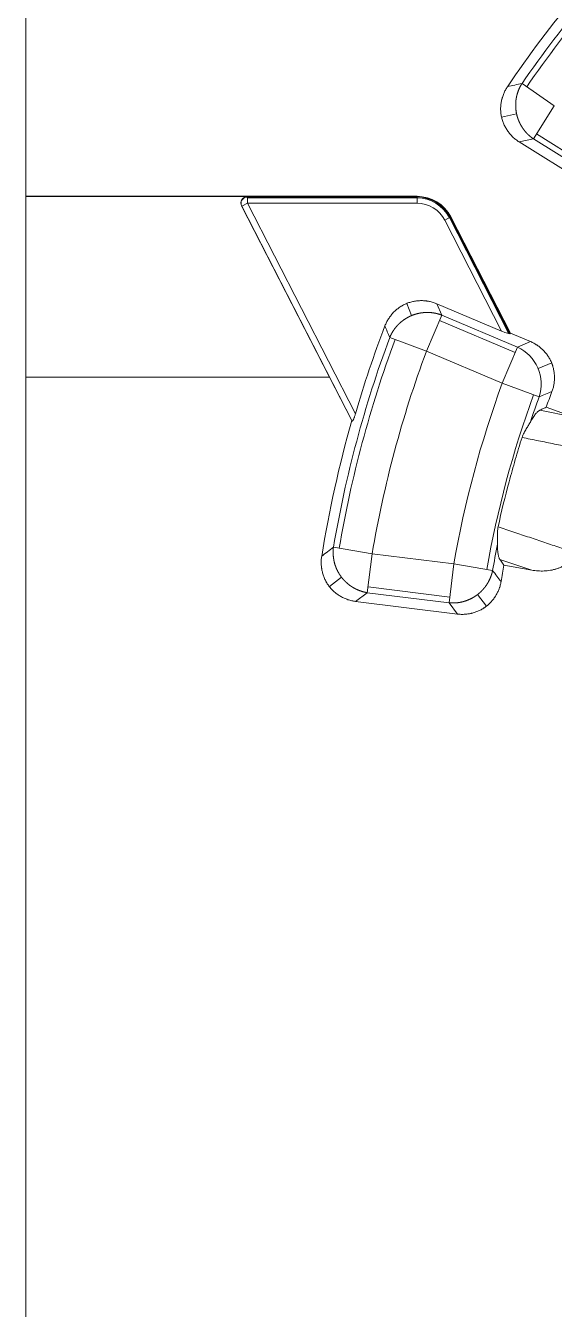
# Model space of a CAD drawing. Header units: millimetres. Extents: x 473 to 1051, y 289 to 609.
# Drawn here: x 473.4 to 531.8, y 396.4 to 538.2 of the extents above; entities that cross this region are included whole.
import ezdxf

# ---------------------------------------------------------------- set-up
doc = ezdxf.new("R2010")
doc.units = ezdxf.units.MM
doc.layers.add('core', color=7, linetype='Continuous', lineweight=20)

msp = doc.modelspace()

# ---------------------------------------------------------------- linework, layer by layer
at = {"layer": 'core', "lineweight": 18}
for p, q in [((473.42, 519.34), (473.42, 542.53)), ((537.54, 519.33), (527.93, 525.35)), ((473.42, 519.31), (473.42, 519.34)), ((473.42, 519.34), (516.65, 519.34)), ((473.42, 499.34), (473.42, 519.31)), ((497.89, 519.31), (473.42, 519.31)), ((507, 499.34), (497.28, 518.28)), ((520.39, 517.06), (526.97, 504.22)), ((518.84, 507.47), (526, 504.44)), ((526.92, 504.16), (526.97, 504.22)), ((526.97, 504.22), (529.19, 503.28)), ((473.42, 319.22), (473.42, 499.34)), ((507, 499.34), (473.42, 499.34)), ((509.45, 494.57), (507, 499.34)), ((530.22, 495.71), (533.86, 494.98)), ((530.92, 496.03), (533.86, 494.98)), ((529.32, 478.03), (525.81, 479.22)), ((529.32, 478.03), (526.24, 478.59)), ((509.87, 474.57), (521.12, 473.18))]:
    msp.add_line(p, q, dxfattribs=at)
at = {"layer": 'core', "lineweight": 13}
for p, q in [((528.25, 531.82), (531.82, 529.35)), ((529.52, 525.68), (531.82, 529.35)), ((527.65, 528.44), (525.99, 528.07)), ((529.52, 525.68), (527.93, 525.35)), ((529.52, 525.68), (537.23, 520.85)), ((537.57, 521.39), (529.86, 526.23)), ((497.91, 519.26), (497.89, 519.31)), ((497.91, 518.57), (497.91, 519.26)), ((516.65, 519.26), (497.91, 519.26)), ((497.91, 519.16), (516.65, 519.16)), ((516.65, 519.34), (516.65, 519.26)), ((516.65, 519.26), (516.65, 518.57)), ((497.29, 518.26), (497.28, 518.28)), ((497.29, 518.26), (497.91, 518.57)), ((497.29, 518.26), (509.48, 494.5)), ((497.91, 518.57), (516.65, 518.57)), ((497.91, 518.57), (509.85, 495.32)), ((518.84, 518.72), (518.8, 518.66)), ((519.71, 516.71), (520.32, 517.02)), ((526, 504.44), (519.71, 516.71)), ((526.81, 504.16), (520.23, 516.98)), ((520.32, 517.02), (520.39, 517.06)), ((526.92, 504.16), (520.32, 517.02)), ((516.06, 506.16), (515.51, 507.5)), ((518.84, 507.47), (519.38, 506.21)), ((517.69, 502.22), (519.38, 506.21)), ((519.13, 505.62), (527.51, 502.08)), ((527.76, 502.67), (519.38, 506.21)), ((517.69, 502.22), (513.63, 503.73)), ((526.07, 498.68), (517.69, 502.22)), ((527.76, 502.67), (526.07, 498.68)), ((527.76, 502.67), (529.19, 503.28)), ((530.02, 500.31), (531.53, 500.93)), ((526.07, 498.68), (530.14, 497.18)), ((507.43, 480.57), (511.7, 479.84)), ((511.16, 475.54), (511.7, 479.84)), ((511.7, 479.84), (520.73, 478.72)), ((520.73, 478.72), (520.19, 474.42)), ((525, 477.98), (520.73, 478.72)), ((508.31, 477.25), (506.97, 476.21)), ((511.16, 475.54), (509.87, 474.57)), ((520.19, 474.42), (511.16, 475.54)), ((520.27, 475.06), (511.24, 476.18)), ((524.32, 474.05), (523.33, 475.33)), ((521.12, 473.18), (520.19, 474.42))]:
    msp.add_line(p, q, dxfattribs=at)
for centre, radius, start, end in [((633.44, 459.2), 127.82, 134.6179, 145.3821), ((633.44, 459.2), 127.18, 134.6179, 145.3821), ((516.65, 515.14), 4.13, 27.1681, 90), ((516.65, 515.14), 4.02, 27.1681, 90), ((516.65, 515.14), 3.44, 27.1681, 90), ((633.45, 459.21), 127.82, 159.6179, 170.3821), ((633.45, 459.21), 127.18, 159.6179, 170.3821), ((633.45, 459.21), 123.49, 159.6179, 170.3821), ((633.45, 459.21), 114.4, 159.8192, 170.1808), ((633.45, 459.21), 110.71, 159.8192, 170.1808), ((633.45, 459.21), 110.06, 159.8192, 161.3393), ((633.45, 459.21), 110.06, 168.6432, 170.1808)]:
    msp.add_arc(centre, radius, start, end, dxfattribs=at)
at = {"layer": 'core', "lineweight": 18}
for centre, radius, start, end in [((633.44, 459.2), 128.94, 140.2729, 145.9213), ((516.65, 515.14), 4.2, 27.1681, 90), ((633.45, 459.21), 128.77, 159.1628, 163.7152), ((633.45, 459.21), 108.94, 159.2782, 160.2448), ((633.45, 459.21), 128.94, 164.0861, 170.9213), ((633.45, 459.21), 108.94, 169.7552, 170.7218)]:
    msp.add_arc(centre, radius, start, end, dxfattribs=at)
for centre, major_axis, ratio, start_param, end_param in [((497.9, 518.6), (-0.326, 0.635), 0.98092, 5.816793, 7.853982), ((525.92, 504.61), (-1.01, 0.44), 0.111089, 1.706908, 3.103171)]:
    msp.add_ellipse(centre, major_axis=major_axis, ratio=ratio, start_param=start_param, end_param=end_param, dxfattribs=at)
at = {"layer": 'core', "lineweight": 13}
msp.add_ellipse((497.91, 518.57), major_axis=(-0.623, -0.32), ratio=0.98092, start_param=4.245997, end_param=6.283185, dxfattribs=at)
at = {"layer": 'core', "lineweight": 18}
for points, knots in [([(526.64, 531.45), (526.56, 531.33), (526.49, 531.21), (526.35, 530.95), (526.23, 530.69), (526.13, 530.42), (526.08, 530.24), (526.07, 530.21), (526.05, 530.14), (526.04, 530.1), (526.01, 530), (525.99, 529.93), (525.95, 529.71), (525.91, 529.43), (525.89, 529.14), (525.89, 528.92), (525.89, 528.85), (525.9, 528.74), (525.9, 528.7), (525.91, 528.63), (525.91, 528.59), (525.93, 528.41), (525.95, 528.27), (526.01, 527.99), (526.09, 527.71), (526.19, 527.44), (526.28, 527.24), (526.31, 527.17), (526.37, 527.04), (526.41, 526.98), (526.52, 526.79), (526.67, 526.54), (526.85, 526.32), (526.99, 526.15), (527.04, 526.1), (527.14, 525.99), (527.19, 525.94), (527.35, 525.79), (527.46, 525.69), (527.69, 525.51), (527.81, 525.43), (527.93, 525.35)], [0, 0, 0, 0, 0.0625, 0.0625, 0.125, 0.1875, 0.1875, 0.203125, 0.203125, 0.21875, 0.21875, 0.25, 0.25, 0.3125, 0.375, 0.375, 0.40625, 0.40625, 0.421875, 0.421875, 0.4375, 0.4375, 0.5, 0.5, 0.5625, 0.625, 0.625, 0.65625, 0.65625, 0.6875, 0.6875, 0.75, 0.8125, 0.8125, 0.84375, 0.84375, 0.875, 0.875, 0.9375, 0.9375, 1, 1, 1, 1]), ([(513.11, 505.02), (513.16, 505.15), (513.22, 505.29), (513.35, 505.54), (513.49, 505.8), (513.66, 506.03), (513.77, 506.18), (513.79, 506.21), (513.84, 506.26), (513.86, 506.29), (513.93, 506.37), (513.98, 506.43), (514.13, 506.59), (514.34, 506.79), (514.57, 506.96), (514.75, 507.09), (514.81, 507.13), (514.9, 507.19), (514.93, 507.21), (514.99, 507.24), (515.03, 507.26), (515.19, 507.35), (515.32, 507.42), (515.58, 507.53), (515.85, 507.63), (516.14, 507.7), (516.35, 507.74), (516.42, 507.75), (516.57, 507.77), (516.64, 507.78), (516.86, 507.8), (517.15, 507.82), (517.44, 507.8), (517.62, 507.78), (517.65, 507.78), (517.73, 507.77), (517.76, 507.76), (517.87, 507.75), (517.94, 507.74), (518.16, 507.69), (518.44, 507.62), (518.71, 507.52), (518.84, 507.47)], [0, 0, 0, 0, 0.0625, 0.0625, 0.125, 0.1875, 0.1875, 0.203125, 0.203125, 0.21875, 0.21875, 0.25, 0.25, 0.3125, 0.375, 0.375, 0.40625, 0.40625, 0.421875, 0.421875, 0.4375, 0.4375, 0.5, 0.5, 0.5625, 0.625, 0.625, 0.65625, 0.65625, 0.6875, 0.6875, 0.75, 0.8125, 0.8125, 0.828125, 0.828125, 0.84375, 0.84375, 0.875, 0.875, 0.9375, 1, 1, 1, 1]), ([(531.55, 497.76), (531.6, 497.89), (531.65, 498.02), (531.72, 498.29), (531.78, 498.56), (531.81, 498.83), (531.83, 499.04), (531.83, 499.11), (531.83, 499.21), (531.83, 499.25), (531.83, 499.32), (531.83, 499.35), (531.83, 499.53), (531.81, 499.8), (531.77, 500.07), (531.71, 500.34), (531.68, 500.48), (531.63, 500.64), (531.62, 500.68), (531.59, 500.74), (531.56, 500.84), (531.52, 500.94), (531.44, 501.13), (531.38, 501.25), (531.25, 501.49), (531.17, 501.61), (531.06, 501.78), (531.02, 501.84), (530.95, 501.92), (530.93, 501.95), (530.89, 502), (530.87, 502.03), (530.75, 502.16), (530.66, 502.26), (530.46, 502.46), (530.26, 502.64), (530.04, 502.81), (529.89, 502.91), (529.86, 502.92), (529.8, 502.96), (529.72, 503.02), (529.63, 503.07), (529.44, 503.17), (529.32, 503.23), (529.19, 503.28)], [0, 0, 0, 0, 0.0625, 0.0625, 0.125, 0.1875, 0.1875, 0.21875, 0.21875, 0.234375, 0.234375, 0.25, 0.25, 0.3125, 0.375, 0.375, 0.4375, 0.4375, 0.453125, 0.453125, 0.46875, 0.5, 0.5, 0.5625, 0.5625, 0.625, 0.625, 0.65625, 0.65625, 0.671875, 0.671875, 0.6875, 0.6875, 0.75, 0.75, 0.8125, 0.875, 0.875, 0.890625, 0.890625, 0.90625, 0.9375, 0.9375, 1, 1, 1, 1]), ([(509.85, 495.32), (509.83, 495.27), (509.82, 495.22), (509.79, 495.11), (509.77, 495.06), (509.75, 494.99), (509.74, 494.97), (509.72, 494.92), (509.71, 494.89), (509.68, 494.82), (509.67, 494.78), (509.65, 494.72), (509.64, 494.71), (509.63, 494.69), (509.63, 494.68), (509.62, 494.65), (509.61, 494.63), (509.59, 494.6), (509.58, 494.58), (509.57, 494.56), (509.57, 494.55), (509.56, 494.54), (509.55, 494.54), (509.54, 494.52), (509.54, 494.51), (509.53, 494.5), (509.52, 494.5), (509.52, 494.49), (509.51, 494.49), (509.5, 494.49), (509.5, 494.48), (509.49, 494.49), (509.49, 494.49), (509.49, 494.49), (509.49, 494.5), (509.48, 494.5)], [0, 0, 0, 0, 0.125, 0.125, 0.25, 0.25, 0.3125, 0.3125, 0.375, 0.375, 0.5, 0.5, 0.53125, 0.53125, 0.5625, 0.5625, 0.625, 0.625, 0.6875, 0.6875, 0.71875, 0.71875, 0.75, 0.75, 0.8125, 0.8125, 0.84375, 0.84375, 0.875, 0.875, 0.9375, 0.9375, 0.96875, 0.96875, 1, 1, 1, 1]), ([(529.17, 494.4), (529.22, 494.49), (529.27, 494.58), (529.37, 494.75), (529.42, 494.83), (529.52, 494.97), (529.57, 495.04), (529.66, 495.17), (529.7, 495.23), (529.79, 495.34), (529.84, 495.38), (529.92, 495.47), (529.96, 495.51), (530.04, 495.58), (530.12, 495.65), (530.19, 495.69), (530.22, 495.71)], [0, 0, 0, 0, 0.125, 0.125, 0.25, 0.25, 0.375, 0.375, 0.5, 0.5, 0.625, 0.625, 0.75, 0.75, 0.875, 1, 1, 1, 1]), ([(528.25, 492.69), (528.28, 492.78), (528.32, 492.87), (528.37, 492.99), (528.39, 493.04), (528.42, 493.1), (528.43, 493.12), (528.45, 493.16), (528.46, 493.18), (528.51, 493.28), (528.55, 493.35), (528.64, 493.5), (528.68, 493.57), (528.76, 493.71), (528.8, 493.77), (528.88, 493.9), (528.92, 493.97), (528.99, 494.09), (529.03, 494.16), (529.1, 494.28), (529.13, 494.34), (529.17, 494.4)], [0, 0, 0, 0, 0.125, 0.125, 0.1875, 0.1875, 0.21875, 0.21875, 0.25, 0.25, 0.375, 0.375, 0.5, 0.5, 0.625, 0.625, 0.75, 0.75, 0.875, 0.875, 1, 1, 1, 1]), ([(525.61, 482.82), (525.97, 484.48), (526.38, 486.14), (527.04, 488.61), (527.27, 489.43), (527.75, 491.06), (528, 491.88), (528.25, 492.69)], [0, 0, 0, 0, 0.5, 0.5, 0.75, 0.75, 1, 1, 1, 1]), ([(536.98, 490.92), (536.42, 491.04), (535.28, 491.27), (533.57, 491.61), (531.82, 491.97), (530.05, 492.33), (528.86, 492.57), (528.25, 492.69)], [0, 0, 0, 0, 0.19335, 0.390025, 0.590025, 0.79335, 1, 1, 1, 1]), ([(525.55, 480.89), (525.55, 480.96), (525.55, 481.03), (525.55, 481.17), (525.55, 481.24), (525.54, 481.38), (525.54, 481.46), (525.54, 481.61), (525.54, 481.68), (525.54, 481.84), (525.53, 481.92), (525.54, 482.05), (525.54, 482.09), (525.54, 482.18), (525.54, 482.22), (525.55, 482.36), (525.55, 482.45), (525.57, 482.56), (525.57, 482.58), (525.58, 482.63), (525.59, 482.7), (525.6, 482.77), (525.61, 482.82)], [0, 0, 0, 0, 0.125, 0.125, 0.25, 0.25, 0.375, 0.375, 0.5, 0.5, 0.625, 0.625, 0.6875, 0.6875, 0.75, 0.75, 0.875, 0.875, 0.90625, 0.90625, 0.9375, 1, 1, 1, 1]), ([(525.61, 482.82), (526.19, 482.62), (527.34, 482.24), (529.06, 481.66), (530.75, 481.09), (532.41, 480.53), (533.5, 480.17), (534.05, 479.98)], [0, 0, 0, 0, 0.20665, 0.409975, 0.609975, 0.80665, 1, 1, 1, 1]), ([(525.81, 479.22), (525.78, 479.25), (525.74, 479.33), (525.71, 479.42), (525.68, 479.52), (525.66, 479.57), (525.63, 479.69), (525.62, 479.76), (525.6, 479.9), (525.59, 479.97), (525.58, 480.07), (525.57, 480.09), (525.57, 480.13), (525.56, 480.19), (525.56, 480.26), (525.55, 480.39), (525.55, 480.48), (525.54, 480.68), (525.54, 480.78), (525.55, 480.89)], [0, 0, 0, 0, 0.125, 0.25, 0.25, 0.375, 0.375, 0.5, 0.5, 0.625, 0.625, 0.65625, 0.65625, 0.6875, 0.75, 0.75, 0.875, 0.875, 1, 1, 1, 1]), ([(506.12, 479.56), (506.1, 479.41), (506.08, 479.27), (506.07, 478.98), (506.07, 478.69), (506.09, 478.4), (506.12, 478.22), (506.12, 478.19), (506.13, 478.12), (506.14, 478.08), (506.16, 477.97), (506.18, 477.9), (506.23, 477.69), (506.31, 477.41), (506.42, 477.14), (506.51, 476.95), (506.54, 476.88), (506.59, 476.79), (506.61, 476.75), (506.65, 476.69), (506.66, 476.66), (506.76, 476.5), (506.84, 476.38), (507.01, 476.15), (507.2, 475.93), (507.41, 475.73), (507.57, 475.58), (507.63, 475.54), (507.74, 475.45), (507.8, 475.4), (507.98, 475.28), (508.22, 475.12), (508.48, 474.99), (508.68, 474.9), (508.74, 474.87), (508.88, 474.82), (508.95, 474.79), (509.16, 474.72), (509.29, 474.68), (509.58, 474.62), (509.72, 474.59), (509.87, 474.57)], [0, 0, 0, 0, 0.0625, 0.0625, 0.125, 0.1875, 0.1875, 0.203125, 0.203125, 0.21875, 0.21875, 0.25, 0.25, 0.3125, 0.375, 0.375, 0.40625, 0.40625, 0.421875, 0.421875, 0.4375, 0.4375, 0.5, 0.5, 0.5625, 0.625, 0.625, 0.65625, 0.65625, 0.6875, 0.6875, 0.75, 0.8125, 0.8125, 0.84375, 0.84375, 0.875, 0.875, 0.9375, 0.9375, 1, 1, 1, 1]), ([(529.32, 478.03), (529.55, 477.99), (529.78, 477.96), (530.24, 477.93), (530.47, 477.93), (530.82, 477.94), (530.93, 477.95), (531.16, 477.98), (531.28, 477.99), (531.42, 478.02), (531.45, 478.02), (531.51, 478.03), (531.6, 478.05), (531.68, 478.07), (531.85, 478.11), (531.96, 478.14), (532.18, 478.21), (532.29, 478.25), (532.45, 478.32), (532.51, 478.34), (532.59, 478.37), (532.61, 478.39), (532.67, 478.41), (532.69, 478.43), (532.82, 478.49), (532.92, 478.55), (533.12, 478.68), (533.21, 478.75), (533.35, 478.86), (533.39, 478.9), (533.46, 478.96), (533.48, 478.98), (533.52, 479.02), (533.54, 479.04), (533.64, 479.15), (533.71, 479.24), (533.81, 479.39), (533.84, 479.44), (533.88, 479.52), (533.89, 479.54), (533.92, 479.59), (533.93, 479.62), (533.99, 479.76), (534.02, 479.87), (534.05, 479.98)], [0, 0, 0, 0, 0.125, 0.125, 0.25, 0.25, 0.3125, 0.3125, 0.375, 0.375, 0.390625, 0.390625, 0.40625, 0.4375, 0.4375, 0.5, 0.5, 0.5625, 0.5625, 0.59375, 0.59375, 0.609375, 0.609375, 0.625, 0.625, 0.6875, 0.6875, 0.75, 0.75, 0.78125, 0.78125, 0.796875, 0.796875, 0.8125, 0.8125, 0.875, 0.875, 0.90625, 0.90625, 0.921875, 0.921875, 0.9375, 0.9375, 1, 1, 1, 1]), ([(521.12, 473.18), (521.26, 473.16), (521.4, 473.15), (521.67, 473.14), (521.95, 473.15), (522.22, 473.18), (522.43, 473.21), (522.5, 473.22), (522.6, 473.25), (522.63, 473.25), (522.7, 473.27), (522.73, 473.28), (522.9, 473.32), (523.17, 473.4), (523.42, 473.51), (523.67, 473.63), (523.79, 473.69), (523.94, 473.78), (523.97, 473.8), (524.03, 473.84), (524.12, 473.9), (524.2, 473.96), (524.37, 474.08), (524.47, 474.17), (524.68, 474.35), (524.77, 474.45), (524.91, 474.61), (524.96, 474.66), (525.02, 474.74), (525.04, 474.77), (525.09, 474.82), (525.11, 474.85), (525.21, 474.99), (525.29, 475.11), (525.43, 475.34), (525.5, 475.46), (525.62, 475.71), (525.67, 475.84), (525.73, 476), (525.74, 476.04), (525.76, 476.1), (525.8, 476.2), (525.83, 476.3), (525.88, 476.5), (525.91, 476.64), (525.93, 476.78)], [0, 0, 0, 0, 0.0625, 0.0625, 0.125, 0.1875, 0.1875, 0.21875, 0.21875, 0.234375, 0.234375, 0.25, 0.25, 0.3125, 0.375, 0.375, 0.4375, 0.4375, 0.453125, 0.453125, 0.46875, 0.5, 0.5, 0.5625, 0.5625, 0.625, 0.625, 0.65625, 0.65625, 0.671875, 0.671875, 0.6875, 0.6875, 0.75, 0.75, 0.8125, 0.8125, 0.875, 0.875, 0.890625, 0.890625, 0.90625, 0.9375, 0.9375, 1, 1, 1, 1])]:
    msp.add_open_spline(points, degree=3, knots=knots, dxfattribs=at)
at = {"layer": 'core', "lineweight": 13}
for points in [[(526.64, 531.45), (527.18, 531.58), (527.72, 531.7), (528.25, 531.82)], [(513.63, 503.73), (513.45, 504.16), (513.28, 504.59), (513.1, 505.02)], [(531.55, 497.76), (531.08, 497.57), (530.61, 497.38), (530.14, 497.18)], [(506.12, 479.56), (506.56, 479.9), (506.99, 480.24), (507.43, 480.57)], [(507.43, 480.57), (507.39, 480.33), (507.38, 480.09), (507.39, 479.84)], [(525, 477.98), (525.31, 477.58), (525.62, 477.18), (525.93, 476.78)]]:
    msp.add_open_spline(points, degree=3, dxfattribs=at)
for points, knots in [([(528.25, 531.82), (528.25, 531.81), (528.24, 531.79), (528.22, 531.76), (528.2, 531.74), (528.18, 531.71), (528.17, 531.68), (528.15, 531.65), (528.14, 531.63), (528.12, 531.6), (528.11, 531.57), (528.09, 531.54), (528.07, 531.51), (528.06, 531.49), (528.05, 531.46), (528.03, 531.43), (528.02, 531.4), (528, 531.37), (527.99, 531.35), (527.98, 531.32), (527.96, 531.29), (527.95, 531.26), (527.94, 531.23), (527.92, 531.2), (527.91, 531.17), (527.9, 531.15), (527.89, 531.12), (527.87, 531.09), (527.86, 531.06), (527.85, 531.03), (527.84, 531), (527.83, 530.97), (527.82, 530.94), (527.81, 530.91), (527.8, 530.89), (527.79, 530.86), (527.78, 530.83), (527.77, 530.8), (527.76, 530.77), (527.75, 530.74), (527.74, 530.71), (527.73, 530.68), (527.72, 530.65), (527.72, 530.62), (527.71, 530.59), (527.7, 530.56), (527.69, 530.53), (527.68, 530.5), (527.68, 530.47), (527.67, 530.44), (527.66, 530.42), (527.66, 530.39), (527.65, 530.36), (527.64, 530.33), (527.64, 530.3), (527.63, 530.27), (527.63, 530.24), (527.62, 530.21), (527.62, 530.18), (527.61, 530.15), (527.61, 530.12), (527.6, 530.09), (527.6, 530.06), (527.59, 530.03), (527.59, 530), (527.58, 529.97), (527.58, 529.94), (527.58, 529.91), (527.57, 529.88), (527.57, 529.85), (527.57, 529.82), (527.57, 529.79), (527.56, 529.76), (527.56, 529.74), (527.56, 529.71), (527.56, 529.68), (527.56, 529.65), (527.55, 529.62), (527.55, 529.59), (527.55, 529.56), (527.55, 529.53), (527.55, 529.5), (527.55, 529.47), (527.55, 529.44), (527.55, 529.41), (527.55, 529.38), (527.55, 529.36), (527.55, 529.35)], [0, 0, 0, 0, 0.012451, 0.024885, 0.0373, 0.049699, 0.06208, 0.074444, 0.08679, 0.099119, 0.11143, 0.123725, 0.136002, 0.148262, 0.160504, 0.17273, 0.184939, 0.19713, 0.209305, 0.221462, 0.233603, 0.245727, 0.257833, 0.269924, 0.281997, 0.294054, 0.306094, 0.318117, 0.330124, 0.342115, 0.354089, 0.366046, 0.377987, 0.389912, 0.401821, 0.413713, 0.425589, 0.437449, 0.449293, 0.461121, 0.472933, 0.484729, 0.496509, 0.508274, 0.520023, 0.531755, 0.543473, 0.555175, 0.566861, 0.578531, 0.590187, 0.601827, 0.613451, 0.625061, 0.636655, 0.648234, 0.659798, 0.671346, 0.68288, 0.694399, 0.705904, 0.717393, 0.728868, 0.740328, 0.751773, 0.763204, 0.77462, 0.786022, 0.79741, 0.808783, 0.820142, 0.831487, 0.842817, 0.854134, 0.865437, 0.876725, 0.888, 0.899261, 0.910508, 0.921742, 0.932962, 0.944169, 0.955362, 0.966541, 0.977707, 0.98886, 1, 1, 1, 1]), ([(527.55, 529.35), (527.55, 529.34), (527.55, 529.32), (527.55, 529.29), (527.55, 529.25), (527.55, 529.22), (527.56, 529.18), (527.56, 529.15), (527.56, 529.11), (527.56, 529.08), (527.56, 529.04), (527.57, 529.01), (527.57, 528.97), (527.57, 528.94), (527.58, 528.9), (527.58, 528.87), (527.59, 528.83), (527.59, 528.8), (527.6, 528.76), (527.6, 528.73), (527.61, 528.69), (527.61, 528.66), (527.62, 528.62), (527.62, 528.59), (527.63, 528.55), (527.64, 528.52), (527.64, 528.48), (527.65, 528.45), (527.66, 528.41), (527.67, 528.38), (527.68, 528.34), (527.68, 528.31), (527.69, 528.28), (527.7, 528.24), (527.71, 528.21), (527.72, 528.17), (527.73, 528.14), (527.74, 528.1), (527.75, 528.07), (527.76, 528.04), (527.77, 528), (527.78, 527.97), (527.8, 527.93), (527.81, 527.9), (527.82, 527.87), (527.83, 527.83), (527.84, 527.8), (527.86, 527.77), (527.87, 527.73), (527.88, 527.7), (527.9, 527.67), (527.91, 527.63), (527.93, 527.6), (527.94, 527.57), (527.96, 527.53), (527.97, 527.5), (527.99, 527.47), (528, 527.44), (528.02, 527.4), (528.03, 527.37), (528.05, 527.34), (528.07, 527.31), (528.08, 527.27), (528.1, 527.24), (528.12, 527.21), (528.14, 527.18), (528.15, 527.15), (528.17, 527.11), (528.19, 527.08), (528.21, 527.05), (528.23, 527.02), (528.25, 526.99), (528.27, 526.96), (528.29, 526.93), (528.31, 526.9), (528.33, 526.87), (528.35, 526.84), (528.37, 526.81), (528.39, 526.78), (528.41, 526.75), (528.44, 526.72), (528.46, 526.69), (528.48, 526.66), (528.5, 526.63), (528.53, 526.6), (528.55, 526.57), (528.57, 526.54), (528.6, 526.51), (528.62, 526.48), (528.64, 526.46), (528.67, 526.43), (528.69, 526.4), (528.72, 526.37), (528.74, 526.35), (528.77, 526.32), (528.79, 526.29), (528.82, 526.26), (528.85, 526.24), (528.87, 526.21), (528.9, 526.18), (528.93, 526.16), (528.95, 526.13), (528.98, 526.11), (529.01, 526.08), (529.04, 526.06), (529.07, 526.03), (529.09, 526.01), (529.12, 525.98), (529.15, 525.96), (529.18, 525.93), (529.21, 525.91), (529.24, 525.89), (529.27, 525.86), (529.3, 525.84), (529.33, 525.82), (529.36, 525.79), (529.39, 525.77), (529.42, 525.75), (529.45, 525.73), (529.49, 525.7), (529.51, 525.69), (529.52, 525.68)], [0, 0, 0, 0, 0.008024, 0.016051, 0.024083, 0.032118, 0.040158, 0.048201, 0.056249, 0.064301, 0.072358, 0.080418, 0.088483, 0.096553, 0.104627, 0.112706, 0.12079, 0.128878, 0.136971, 0.14507, 0.153173, 0.161281, 0.169394, 0.177513, 0.185637, 0.193766, 0.2019, 0.21004, 0.218186, 0.226337, 0.234494, 0.242657, 0.250825, 0.258999, 0.267179, 0.275366, 0.283558, 0.291757, 0.299961, 0.308172, 0.31639, 0.324614, 0.332844, 0.341081, 0.349325, 0.357575, 0.365832, 0.374096, 0.382366, 0.390644, 0.398929, 0.407221, 0.41552, 0.423826, 0.43214, 0.440461, 0.448789, 0.457125, 0.465469, 0.47382, 0.482179, 0.490545, 0.498919, 0.507302, 0.515692, 0.52409, 0.532496, 0.540911, 0.549334, 0.557764, 0.566204, 0.574651, 0.583107, 0.591572, 0.600045, 0.608527, 0.617017, 0.625516, 0.634024, 0.642541, 0.651067, 0.659601, 0.668145, 0.676698, 0.68526, 0.693831, 0.702411, 0.711001, 0.7196, 0.728208, 0.736826, 0.745454, 0.754091, 0.762737, 0.771393, 0.780059, 0.788735, 0.797421, 0.806116, 0.814821, 0.823537, 0.832262, 0.840997, 0.849743, 0.858498, 0.867264, 0.87604, 0.884826, 0.893623, 0.90243, 0.911247, 0.920075, 0.928913, 0.937762, 0.946621, 0.955491, 0.964371, 0.973262, 0.982164, 0.991077, 1, 1, 1, 1]), ([(519.38, 506.21), (519.37, 506.22), (519.35, 506.22), (519.32, 506.23), (519.29, 506.25), (519.26, 506.26), (519.23, 506.27), (519.2, 506.28), (519.17, 506.29), (519.14, 506.3), (519.11, 506.31), (519.08, 506.32), (519.04, 506.33), (519.01, 506.33), (518.98, 506.34), (518.95, 506.35), (518.92, 506.36), (518.89, 506.37), (518.86, 506.38), (518.83, 506.38), (518.8, 506.39), (518.76, 506.4), (518.73, 506.41), (518.7, 506.41), (518.67, 506.42), (518.64, 506.42), (518.61, 506.43), (518.58, 506.44), (518.54, 506.44), (518.51, 506.45), (518.48, 506.45), (518.45, 506.46), (518.42, 506.46), (518.39, 506.47), (518.35, 506.47), (518.32, 506.47), (518.29, 506.48), (518.26, 506.48), (518.23, 506.49), (518.2, 506.49), (518.16, 506.49), (518.13, 506.49), (518.1, 506.5), (518.07, 506.5), (518.04, 506.5), (518, 506.5), (517.97, 506.5), (517.94, 506.5), (517.91, 506.51), (517.88, 506.51), (517.84, 506.51), (517.81, 506.51), (517.78, 506.51), (517.75, 506.51), (517.72, 506.51), (517.68, 506.51), (517.65, 506.51), (517.62, 506.5), (517.59, 506.5), (517.56, 506.5), (517.53, 506.5), (517.49, 506.5), (517.46, 506.5), (517.43, 506.49), (517.4, 506.49), (517.37, 506.49), (517.34, 506.48), (517.3, 506.48), (517.27, 506.48), (517.24, 506.47), (517.21, 506.47), (517.18, 506.47), (517.15, 506.46), (517.11, 506.46), (517.08, 506.45), (517.05, 506.45), (517.02, 506.44), (516.99, 506.44), (516.96, 506.43), (516.93, 506.42), (516.89, 506.42), (516.86, 506.41), (516.83, 506.4), (516.8, 506.4), (516.77, 506.39), (516.74, 506.38), (516.71, 506.38), (516.68, 506.37), (516.65, 506.36), (516.62, 506.35), (516.59, 506.34), (516.56, 506.33), (516.52, 506.33), (516.49, 506.32), (516.46, 506.31), (516.43, 506.3), (516.4, 506.29), (516.37, 506.28), (516.34, 506.27), (516.31, 506.26), (516.28, 506.25), (516.25, 506.24), (516.22, 506.23), (516.19, 506.21), (516.16, 506.2), (516.13, 506.19), (516.1, 506.18), (516.08, 506.17), (516.05, 506.16), (516.02, 506.14), (515.99, 506.13), (515.96, 506.12), (515.93, 506.11), (515.9, 506.09), (515.87, 506.08), (515.84, 506.07), (515.81, 506.05), (515.79, 506.04), (515.76, 506.02), (515.73, 506.01), (515.7, 505.99), (515.67, 505.98), (515.64, 505.96), (515.62, 505.95), (515.59, 505.93), (515.56, 505.92), (515.53, 505.9), (515.51, 505.89), (515.48, 505.87), (515.45, 505.85), (515.42, 505.84), (515.4, 505.82), (515.37, 505.8), (515.34, 505.79), (515.32, 505.77), (515.29, 505.75), (515.26, 505.73), (515.24, 505.72), (515.21, 505.7), (515.19, 505.68), (515.16, 505.66), (515.13, 505.64), (515.11, 505.62), (515.08, 505.6), (515.06, 505.59), (515.03, 505.57), (515.01, 505.55), (514.98, 505.53), (514.96, 505.51), (514.93, 505.49), (514.91, 505.47), (514.88, 505.45), (514.86, 505.43), (514.84, 505.41), (514.81, 505.38), (514.79, 505.36), (514.76, 505.34), (514.74, 505.32), (514.72, 505.3), (514.69, 505.28), (514.67, 505.25), (514.65, 505.23), (514.62, 505.21), (514.6, 505.19), (514.58, 505.17), (514.56, 505.14), (514.54, 505.12), (514.51, 505.1), (514.49, 505.07), (514.47, 505.05), (514.45, 505.03), (514.43, 505), (514.41, 504.98), (514.38, 504.95), (514.36, 504.93), (514.34, 504.91), (514.32, 504.88), (514.3, 504.86), (514.28, 504.83), (514.26, 504.81), (514.24, 504.78), (514.22, 504.76), (514.2, 504.73), (514.18, 504.71), (514.17, 504.68), (514.15, 504.65), (514.13, 504.63), (514.11, 504.6), (514.09, 504.58), (514.07, 504.55), (514.05, 504.52), (514.04, 504.5), (514.02, 504.47), (514, 504.44), (513.98, 504.42), (513.97, 504.39), (513.95, 504.36), (513.93, 504.33), (513.92, 504.31), (513.9, 504.28), (513.89, 504.25), (513.87, 504.22), (513.85, 504.19), (513.84, 504.17), (513.82, 504.14), (513.81, 504.11), (513.79, 504.08), (513.78, 504.05), (513.76, 504.02), (513.75, 503.99), (513.74, 503.97), (513.72, 503.94), (513.71, 503.91), (513.7, 503.88), (513.68, 503.85), (513.67, 503.82), (513.66, 503.79), (513.64, 503.76), (513.64, 503.74), (513.63, 503.73)], [0, 0, 0, 0, 0.004703, 0.009403, 0.014101, 0.018797, 0.02349, 0.028181, 0.03287, 0.037556, 0.04224, 0.046921, 0.0516, 0.056277, 0.060952, 0.065624, 0.070295, 0.074962, 0.079628, 0.084292, 0.088953, 0.093612, 0.098269, 0.102924, 0.107577, 0.112228, 0.116877, 0.121523, 0.126168, 0.130811, 0.135451, 0.14009, 0.144727, 0.149362, 0.153995, 0.158626, 0.163255, 0.167882, 0.172508, 0.177131, 0.181753, 0.186373, 0.190992, 0.195609, 0.200224, 0.204837, 0.209449, 0.214059, 0.218667, 0.223274, 0.22788, 0.232483, 0.237086, 0.241686, 0.246286, 0.250884, 0.25548, 0.260075, 0.264669, 0.269261, 0.273852, 0.278442, 0.283031, 0.287618, 0.292204, 0.296789, 0.301372, 0.305955, 0.310536, 0.315116, 0.319695, 0.324273, 0.328851, 0.333427, 0.338002, 0.342576, 0.347149, 0.351721, 0.356293, 0.360864, 0.365433, 0.370002, 0.374571, 0.379138, 0.383705, 0.388271, 0.392837, 0.397401, 0.401966, 0.406529, 0.411092, 0.415655, 0.420217, 0.424778, 0.429339, 0.4339, 0.43846, 0.44302, 0.44758, 0.452139, 0.456698, 0.461257, 0.465816, 0.470374, 0.474932, 0.47949, 0.484048, 0.488606, 0.493163, 0.497721, 0.502279, 0.506836, 0.511394, 0.515952, 0.52051, 0.525067, 0.529626, 0.534184, 0.538742, 0.543301, 0.54786, 0.552419, 0.556979, 0.561539, 0.566099, 0.57066, 0.575221, 0.579783, 0.584345, 0.588907, 0.59347, 0.598034, 0.602598, 0.607163, 0.611728, 0.616295, 0.620861, 0.625429, 0.629997, 0.634566, 0.639136, 0.643707, 0.648278, 0.65285, 0.657424, 0.661998, 0.666573, 0.671149, 0.675726, 0.680304, 0.684883, 0.689464, 0.694045, 0.698627, 0.703211, 0.707796, 0.712382, 0.716969, 0.721557, 0.726147, 0.730738, 0.735331, 0.739924, 0.744519, 0.749116, 0.753714, 0.758313, 0.762914, 0.767516, 0.77212, 0.776725, 0.781332, 0.785941, 0.790551, 0.795163, 0.799776, 0.804391, 0.809008, 0.813626, 0.818246, 0.822868, 0.827492, 0.832118, 0.836745, 0.841374, 0.846005, 0.850638, 0.855273, 0.85991, 0.864548, 0.869189, 0.873832, 0.878476, 0.883123, 0.887772, 0.892423, 0.897076, 0.90173, 0.906388, 0.911047, 0.915708, 0.920372, 0.925037, 0.929705, 0.934376, 0.939048, 0.943723, 0.948399, 0.953079, 0.95776, 0.962444, 0.96713, 0.971819, 0.97651, 0.981203, 0.985899, 0.990597, 0.995297, 1, 1, 1, 1]), ([(527.76, 502.67), (528.74, 502.22), (530.38, 500.54), (530.48, 498.21), (530.14, 497.18)], [0, 0, 0, 0, 0.5, 1, 1, 1, 1]), ([(507.39, 479.84), (507.39, 479.83), (507.39, 479.81), (507.39, 479.78), (507.39, 479.74), (507.39, 479.71), (507.4, 479.68), (507.4, 479.64), (507.4, 479.61), (507.4, 479.58), (507.41, 479.54), (507.41, 479.51), (507.41, 479.48), (507.42, 479.44), (507.42, 479.41), (507.43, 479.38), (507.43, 479.35), (507.43, 479.31), (507.44, 479.28), (507.45, 479.25), (507.45, 479.21), (507.46, 479.18), (507.46, 479.15), (507.47, 479.12), (507.48, 479.08), (507.48, 479.05), (507.49, 479.02), (507.5, 478.99), (507.5, 478.95), (507.51, 478.92), (507.52, 478.89), (507.53, 478.86), (507.54, 478.82), (507.55, 478.79), (507.55, 478.76), (507.56, 478.73), (507.57, 478.7), (507.58, 478.66), (507.59, 478.63), (507.6, 478.6), (507.61, 478.57), (507.62, 478.54), (507.64, 478.5), (507.65, 478.47), (507.66, 478.44), (507.67, 478.41), (507.68, 478.38), (507.69, 478.35), (507.71, 478.32), (507.72, 478.29), (507.73, 478.26), (507.74, 478.22), (507.76, 478.19), (507.77, 478.16), (507.78, 478.13), (507.8, 478.1), (507.81, 478.07), (507.83, 478.04), (507.84, 478.01), (507.86, 477.98), (507.87, 477.95), (507.89, 477.92), (507.9, 477.89), (507.92, 477.86), (507.93, 477.83), (507.95, 477.8), (507.96, 477.78), (507.98, 477.75), (508, 477.72), (508.01, 477.69), (508.03, 477.66), (508.05, 477.63), (508.07, 477.6), (508.08, 477.58), (508.1, 477.55), (508.12, 477.52), (508.14, 477.49), (508.16, 477.46), (508.18, 477.44), (508.2, 477.41), (508.22, 477.38), (508.23, 477.35), (508.25, 477.33), (508.27, 477.3), (508.29, 477.27), (508.31, 477.25), (508.34, 477.22), (508.36, 477.19), (508.38, 477.17), (508.4, 477.14), (508.42, 477.11), (508.44, 477.09), (508.46, 477.06), (508.48, 477.04), (508.51, 477.01), (508.53, 476.99), (508.55, 476.96), (508.57, 476.94), (508.6, 476.91), (508.62, 476.89), (508.64, 476.86), (508.67, 476.84), (508.69, 476.82), (508.71, 476.79), (508.74, 476.77), (508.76, 476.75), (508.79, 476.72), (508.81, 476.7), (508.83, 476.68), (508.86, 476.65), (508.88, 476.63), (508.91, 476.61), (508.93, 476.59), (508.96, 476.56), (508.99, 476.54), (509.01, 476.52), (509.04, 476.5), (509.06, 476.48), (509.09, 476.46), (509.12, 476.44), (509.14, 476.41), (509.17, 476.39), (509.2, 476.37), (509.22, 476.35), (509.25, 476.33), (509.28, 476.31), (509.31, 476.29), (509.33, 476.28), (509.36, 476.26), (509.39, 476.24), (509.42, 476.22), (509.45, 476.2), (509.48, 476.18), (509.5, 476.16), (509.53, 476.15), (509.56, 476.13), (509.59, 476.11), (509.62, 476.09), (509.65, 476.08), (509.68, 476.06), (509.71, 476.04), (509.74, 476.03), (509.77, 476.01), (509.8, 475.99), (509.83, 475.98), (509.86, 475.96), (509.89, 475.95), (509.92, 475.93), (509.95, 475.92), (509.98, 475.9), (510.01, 475.89), (510.05, 475.88), (510.08, 475.86), (510.11, 475.85), (510.14, 475.83), (510.17, 475.82), (510.2, 475.81), (510.23, 475.8), (510.27, 475.78), (510.3, 475.77), (510.33, 475.76), (510.36, 475.75), (510.4, 475.74), (510.43, 475.73), (510.46, 475.71), (510.49, 475.7), (510.53, 475.69), (510.56, 475.68), (510.59, 475.67), (510.62, 475.66), (510.66, 475.65), (510.69, 475.65), (510.72, 475.64), (510.76, 475.63), (510.79, 475.62), (510.82, 475.61), (510.86, 475.6), (510.89, 475.6), (510.93, 475.59), (510.96, 475.58), (510.99, 475.57), (511.03, 475.57), (511.06, 475.56), (511.09, 475.56), (511.13, 475.55), (511.15, 475.55), (511.16, 475.54)], [0, 0, 0, 0, 0.005412, 0.010823, 0.016232, 0.021639, 0.027045, 0.032448, 0.037851, 0.043252, 0.048651, 0.054049, 0.059445, 0.06484, 0.070233, 0.075625, 0.081016, 0.086405, 0.091793, 0.097179, 0.102565, 0.107949, 0.113332, 0.118714, 0.124095, 0.129474, 0.134853, 0.14023, 0.145607, 0.150982, 0.156357, 0.16173, 0.167103, 0.172475, 0.177846, 0.183216, 0.188586, 0.193955, 0.199323, 0.20469, 0.210057, 0.215423, 0.220789, 0.226154, 0.231519, 0.236883, 0.242247, 0.247611, 0.252974, 0.258337, 0.263699, 0.269061, 0.274424, 0.279785, 0.285147, 0.290509, 0.29587, 0.301232, 0.306594, 0.311955, 0.317317, 0.322679, 0.328041, 0.333403, 0.338765, 0.344128, 0.349491, 0.354854, 0.360217, 0.365581, 0.370946, 0.376311, 0.381676, 0.387042, 0.392408, 0.397776, 0.403143, 0.408512, 0.413881, 0.419251, 0.424622, 0.429994, 0.435366, 0.44074, 0.446114, 0.451489, 0.456866, 0.462243, 0.467622, 0.473001, 0.478382, 0.483764, 0.489148, 0.494532, 0.499918, 0.505306, 0.510694, 0.516084, 0.521476, 0.526869, 0.532264, 0.53766, 0.543058, 0.548457, 0.553858, 0.559261, 0.564666, 0.570072, 0.57548, 0.58089, 0.586302, 0.591716, 0.597132, 0.60255, 0.60797, 0.613392, 0.618816, 0.624242, 0.629671, 0.635101, 0.640534, 0.645969, 0.651407, 0.656847, 0.662289, 0.667734, 0.673181, 0.67863, 0.684082, 0.689537, 0.694994, 0.700454, 0.705917, 0.711382, 0.71685, 0.722321, 0.727794, 0.73327, 0.738749, 0.744231, 0.749716, 0.755204, 0.760695, 0.766188, 0.771685, 0.777185, 0.782688, 0.788194, 0.793703, 0.799216, 0.804731, 0.81025, 0.815772, 0.821298, 0.826826, 0.832358, 0.837894, 0.843432, 0.848975, 0.85452, 0.86007, 0.865622, 0.871178, 0.876738, 0.882301, 0.887868, 0.893439, 0.899013, 0.904591, 0.910173, 0.915758, 0.921347, 0.92694, 0.932537, 0.938137, 0.943741, 0.94935, 0.954962, 0.960577, 0.966197, 0.971821, 0.977449, 0.983081, 0.988716, 0.994356, 1, 1, 1, 1]), ([(520.19, 474.42), (520.2, 474.42), (520.23, 474.42), (520.26, 474.42), (520.29, 474.41), (520.32, 474.41), (520.36, 474.41), (520.39, 474.41), (520.42, 474.41), (520.46, 474.4), (520.49, 474.4), (520.52, 474.4), (520.55, 474.4), (520.59, 474.4), (520.62, 474.4), (520.65, 474.4), (520.69, 474.4), (520.72, 474.4), (520.75, 474.4), (520.78, 474.41), (520.82, 474.41), (520.85, 474.41), (520.88, 474.41), (520.92, 474.41), (520.95, 474.41), (520.98, 474.42), (521.01, 474.42), (521.05, 474.42), (521.08, 474.43), (521.11, 474.43), (521.15, 474.43), (521.18, 474.44), (521.21, 474.44), (521.24, 474.45), (521.28, 474.45), (521.31, 474.46), (521.34, 474.46), (521.37, 474.47), (521.4, 474.47), (521.44, 474.48), (521.47, 474.49), (521.5, 474.49), (521.53, 474.5), (521.56, 474.51), (521.6, 474.51), (521.63, 474.52), (521.66, 474.53), (521.69, 474.54), (521.72, 474.54), (521.76, 474.55), (521.79, 474.56), (521.82, 474.57), (521.85, 474.58), (521.88, 474.59), (521.91, 474.6), (521.94, 474.61), (521.98, 474.62), (522.01, 474.63), (522.04, 474.64), (522.07, 474.65), (522.1, 474.66), (522.13, 474.67), (522.16, 474.68), (522.19, 474.69), (522.22, 474.7), (522.25, 474.72), (522.28, 474.73), (522.31, 474.74), (522.34, 474.75), (522.37, 474.77), (522.4, 474.78), (522.43, 474.79), (522.46, 474.81), (522.49, 474.82), (522.52, 474.83), (522.55, 474.85), (522.58, 474.86), (522.61, 474.88), (522.64, 474.89), (522.67, 474.91), (522.7, 474.92), (522.72, 474.94), (522.75, 474.95), (522.78, 474.97), (522.81, 474.98), (522.84, 475), (522.87, 475.02), (522.89, 475.03), (522.92, 475.05), (522.95, 475.07), (522.98, 475.08), (523.01, 475.1), (523.03, 475.12), (523.06, 475.14), (523.09, 475.15), (523.11, 475.17), (523.14, 475.19), (523.17, 475.21), (523.2, 475.23), (523.22, 475.25), (523.25, 475.27), (523.27, 475.29), (523.3, 475.3), (523.33, 475.32), (523.35, 475.34), (523.38, 475.36), (523.4, 475.38), (523.43, 475.41), (523.45, 475.43), (523.48, 475.45), (523.5, 475.47), (523.53, 475.49), (523.55, 475.51), (523.58, 475.53), (523.6, 475.55), (523.63, 475.58), (523.65, 475.6), (523.67, 475.62), (523.7, 475.64), (523.72, 475.66), (523.74, 475.69), (523.77, 475.71), (523.79, 475.73), (523.81, 475.76), (523.84, 475.78), (523.86, 475.8), (523.88, 475.83), (523.9, 475.85), (523.93, 475.87), (523.95, 475.9), (523.97, 475.92), (523.99, 475.95), (524.01, 475.97), (524.03, 476), (524.05, 476.02), (524.07, 476.05), (524.1, 476.07), (524.12, 476.1), (524.14, 476.12), (524.16, 476.15), (524.18, 476.18), (524.2, 476.2), (524.22, 476.23), (524.23, 476.25), (524.25, 476.28), (524.27, 476.31), (524.29, 476.33), (524.31, 476.36), (524.33, 476.39), (524.35, 476.42), (524.36, 476.44), (524.38, 476.47), (524.4, 476.5), (524.42, 476.53), (524.43, 476.55), (524.45, 476.58), (524.47, 476.61), (524.48, 476.64), (524.5, 476.67), (524.52, 476.69), (524.53, 476.72), (524.55, 476.75), (524.56, 476.78), (524.58, 476.81), (524.59, 476.84), (524.61, 476.87), (524.62, 476.9), (524.64, 476.93), (524.65, 476.96), (524.67, 476.99), (524.68, 477.02), (524.69, 477.05), (524.71, 477.08), (524.72, 477.11), (524.73, 477.14), (524.75, 477.17), (524.76, 477.2), (524.77, 477.23), (524.78, 477.26), (524.8, 477.29), (524.81, 477.32), (524.82, 477.35), (524.83, 477.38), (524.84, 477.41), (524.85, 477.44), (524.86, 477.47), (524.87, 477.5), (524.88, 477.54), (524.89, 477.57), (524.9, 477.6), (524.91, 477.63), (524.92, 477.66), (524.93, 477.69), (524.94, 477.73), (524.95, 477.76), (524.95, 477.79), (524.96, 477.82), (524.97, 477.85), (524.98, 477.89), (524.98, 477.92), (524.99, 477.95), (524.99, 477.97), (525, 477.98)], [0, 0, 0, 0, 0.005086, 0.010169, 0.015251, 0.020329, 0.025406, 0.03048, 0.035551, 0.04062, 0.045687, 0.050752, 0.055815, 0.060875, 0.065933, 0.070988, 0.076042, 0.081093, 0.086143, 0.09119, 0.096235, 0.101277, 0.106318, 0.111357, 0.116394, 0.121428, 0.126461, 0.131492, 0.13652, 0.141547, 0.146572, 0.151595, 0.156616, 0.161636, 0.166653, 0.171669, 0.176683, 0.181695, 0.186705, 0.191714, 0.196721, 0.201727, 0.20673, 0.211733, 0.216733, 0.221732, 0.22673, 0.231726, 0.23672, 0.241713, 0.246705, 0.251695, 0.256684, 0.261672, 0.266658, 0.271643, 0.276626, 0.281608, 0.286589, 0.291569, 0.296548, 0.301526, 0.306502, 0.311477, 0.316452, 0.321425, 0.326397, 0.331368, 0.336339, 0.341308, 0.346276, 0.351244, 0.35621, 0.361176, 0.366141, 0.371106, 0.376069, 0.381032, 0.385994, 0.390956, 0.395917, 0.400877, 0.405837, 0.410796, 0.415754, 0.420713, 0.42567, 0.430628, 0.435584, 0.440541, 0.445497, 0.450453, 0.455408, 0.460364, 0.465319, 0.470274, 0.475228, 0.480183, 0.485137, 0.490092, 0.495046, 0.5, 0.504955, 0.509909, 0.514863, 0.519818, 0.524772, 0.529727, 0.534682, 0.539637, 0.544592, 0.549548, 0.554503, 0.55946, 0.564416, 0.569373, 0.57433, 0.579288, 0.584246, 0.589205, 0.594164, 0.599124, 0.604084, 0.609045, 0.614006, 0.618968, 0.623931, 0.628895, 0.633859, 0.638824, 0.64379, 0.648757, 0.653724, 0.658693, 0.663662, 0.668632, 0.673603, 0.678576, 0.683549, 0.688523, 0.693498, 0.698475, 0.703452, 0.708431, 0.713411, 0.718392, 0.723374, 0.728358, 0.733343, 0.738329, 0.743316, 0.748305, 0.753295, 0.758287, 0.76328, 0.768275, 0.773271, 0.778268, 0.783267, 0.788268, 0.79327, 0.798274, 0.803279, 0.808286, 0.813295, 0.818305, 0.823318, 0.828332, 0.833347, 0.838365, 0.843384, 0.848405, 0.853428, 0.858453, 0.86348, 0.868509, 0.873539, 0.878572, 0.883607, 0.888643, 0.893682, 0.898723, 0.903766, 0.908811, 0.913858, 0.918907, 0.923958, 0.929012, 0.934067, 0.939125, 0.944186, 0.949248, 0.954313, 0.95938, 0.964449, 0.969521, 0.974595, 0.979671, 0.98475, 0.989831, 0.994914, 1, 1, 1, 1])]:
    msp.add_open_spline(points, degree=3, knots=knots, dxfattribs=at)
at = {"layer": 'core', "lineweight": 18}
for points in [[(530.22, 495.71), (530.3, 495.74), (530.45, 495.82), (530.69, 495.93), (530.84, 496), (530.92, 496.03)], [(509.45, 494.57), (509.46, 494.54), (509.47, 494.52), (509.48, 494.5)], [(526.24, 478.59), (526.19, 478.66), (526.1, 478.8), (525.95, 479.01), (525.85, 479.15), (525.81, 479.22)]]:
    msp.add_open_spline(points, degree=3, dxfattribs=at)

doc.saveas('drawing.dxf')
